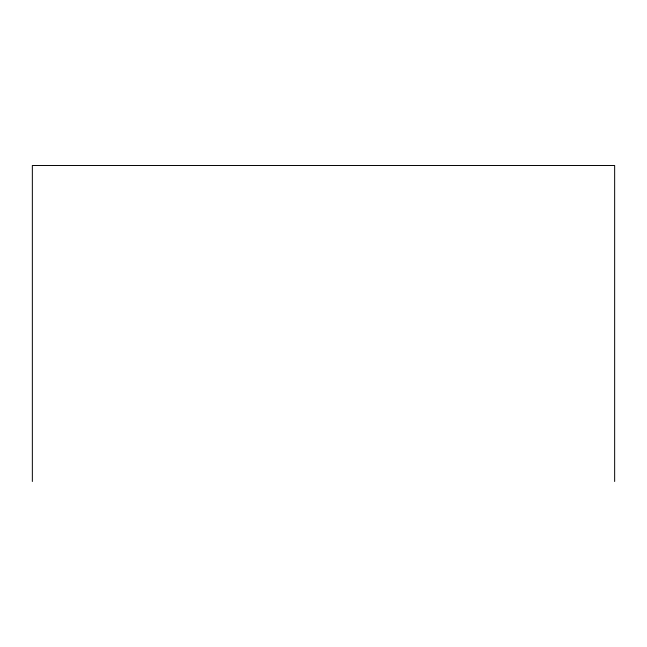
<?xml version="1.0" encoding="UTF-8"?>
<svg xmlns="http://www.w3.org/2000/svg" width="647" height="647" viewBox="0 0 647 647"><rect width="100%" height="100%" fill="white"/><g stroke="black" fill="none" stroke-linecap="round" stroke-linejoin="round"><path stroke-width="0.97" d="M614.65 481.497L614.65 165.503L32.35 165.503L32.35 481.497"/></g></svg>
